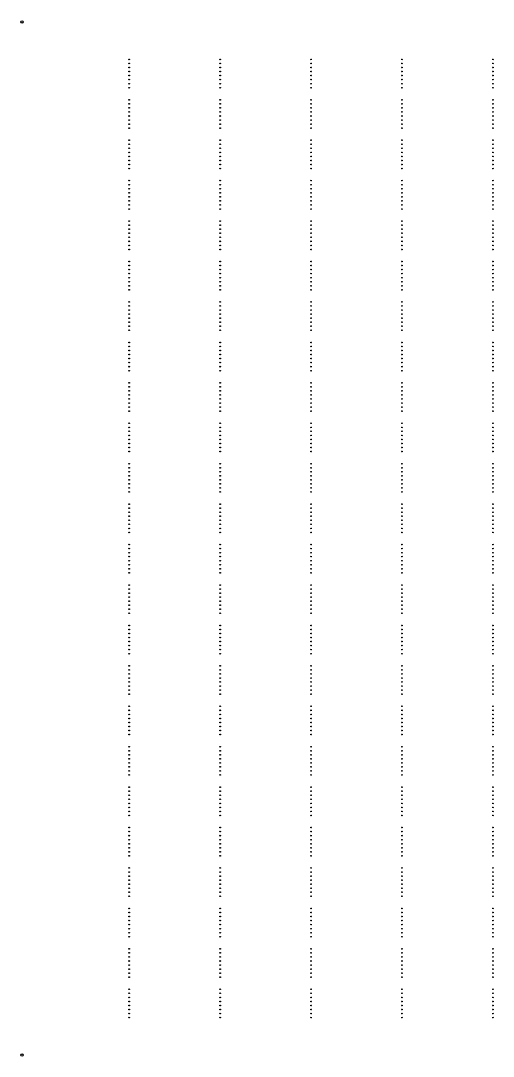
# Model space of a CAD drawing. Extents: x 50 to 173, y 50 to 173.
# Drawn here: x 49.9 to 105.9, y 49.9 to 172.6 of the extents above; entities that cross this region are included whole.
import ezdxf

# ---------------------------------------------------------------- set-up
doc = ezdxf.new("R2010")
doc.units = 0

msp = doc.modelspace()

# ---------------------------------------------------------------- linework, layer by layer
at = {"layer": '4H'}
for centre in [(50, 172.4), (50, 50)]:
    msp.add_circle(centre, 0.15, dxfattribs=at)
at = {"layer": 'PET'}
for centre in [(62.7, 167.97), (62.7, 167.49), (62.7, 167.01), (73.48, 167.97), (73.48, 167.49), (73.48, 167.01), (84.25, 167.97), (84.25, 167.49), (84.25, 167.01), (95.03, 167.97), (95.03, 167.49), (95.03, 167.01), (105.81, 167.97), (105.81, 167.49), (105.81, 167.01), (62.7, 166.53), (62.7, 166.05), (73.48, 166.53), (73.48, 166.05), (84.25, 166.53), (84.25, 166.05), (95.03, 166.53), (95.03, 166.05), (105.81, 166.53), (105.81, 166.05), (62.7, 165.57), (62.7, 165.09), (62.7, 164.61), (73.48, 165.57), (73.48, 165.09), (73.48, 164.61), (84.25, 165.57), (84.25, 165.09), (84.25, 164.61), (95.03, 165.57), (95.03, 165.09), (95.03, 164.61), (105.81, 165.57), (105.81, 165.09), (105.81, 164.61), (62.7, 163.18), (62.7, 162.7), (62.7, 162.22), (73.48, 163.18), (73.48, 162.7), (73.48, 162.22), (84.25, 163.18), (84.25, 162.7), (84.25, 162.22), (95.03, 163.18), (95.03, 162.7), (95.03, 162.22), (105.81, 163.18), (105.81, 162.7), (105.81, 162.22), (62.7, 161.74), (62.7, 161.26), (62.7, 160.78), (73.48, 161.74), (73.48, 161.26), (73.48, 160.78), (84.25, 161.74), (84.25, 161.26), (84.25, 160.78), (95.03, 161.74), (95.03, 161.26), (95.03, 160.78), (105.81, 161.74), (105.81, 161.26), (105.81, 160.78), (62.7, 160.3), (62.7, 159.82), (73.48, 160.3), (73.48, 159.82), (84.25, 160.3), (84.25, 159.82), (95.03, 160.3), (95.03, 159.82), (105.81, 160.3), (105.81, 159.82), (62.7, 158.39), (73.48, 158.39), (84.25, 158.39), (95.03, 158.39), (105.81, 158.39), (62.7, 157.91), (62.7, 157.43), (73.48, 157.91), (73.48, 157.43), (84.25, 157.91), (84.25, 157.43), (95.03, 157.91), (95.03, 157.43), (105.81, 157.91), (105.81, 157.43), (62.7, 156.95), (62.7, 156.47), (62.7, 155.99), (73.48, 156.95), (73.48, 156.47), (73.48, 155.99), (84.25, 156.95), (84.25, 156.47), (84.25, 155.99), (95.03, 156.95), (95.03, 156.47), (95.03, 155.99), (105.81, 156.95), (105.81, 156.47), (105.81, 155.99), (62.7, 155.51), (62.7, 155.03), (73.48, 155.51), (73.48, 155.03), (84.25, 155.51), (84.25, 155.03), (95.03, 155.51), (95.03, 155.03), (105.81, 155.51), (105.81, 155.03), (62.7, 153.6), (73.48, 153.6), (84.25, 153.6), (95.03, 153.6), (105.81, 153.6), (62.7, 153.12), (62.7, 152.64), (62.7, 152.16), (73.48, 153.12), (73.48, 152.64), (73.48, 152.16), (84.25, 153.12), (84.25, 152.64), (84.25, 152.16), (95.03, 153.12), (95.03, 152.64), (95.03, 152.16), (105.81, 153.12), (105.81, 152.64), (105.81, 152.16), (62.7, 151.68), (62.7, 151.2), (73.48, 151.68), (73.48, 151.2), (84.25, 151.68), (84.25, 151.2), (95.03, 151.68), (95.03, 151.2), (105.81, 151.68), (105.81, 151.2), (62.7, 150.72), (62.7, 150.24), (73.48, 150.72), (73.48, 150.24), (84.25, 150.72), (84.25, 150.24), (95.03, 150.72), (95.03, 150.24), (105.81, 150.72), (105.81, 150.24), (62.7, 148.81), (73.48, 148.81), (84.25, 148.81), (95.03, 148.81), (105.81, 148.81), (62.7, 148.33), (62.7, 147.85), (62.7, 147.37), (73.48, 148.33), (73.48, 147.85), (73.48, 147.37), (84.25, 148.33), (84.25, 147.85), (84.25, 147.37), (95.03, 148.33), (95.03, 147.85), (95.03, 147.37), (105.81, 148.33), (105.81, 147.85), (105.81, 147.37), (62.7, 146.89), (62.7, 146.41), (73.48, 146.89), (73.48, 146.41), (84.25, 146.89), (84.25, 146.41), (95.03, 146.89), (95.03, 146.41), (105.81, 146.89), (105.81, 146.41), (62.7, 145.93), (62.7, 145.45), (73.48, 145.93), (73.48, 145.45), (84.25, 145.93), (84.25, 145.45), (95.03, 145.93), (95.03, 145.45), (105.81, 145.93), (105.81, 145.45), (62.7, 144.02), (73.48, 144.02), (84.25, 144.02), (95.03, 144.02), (105.81, 144.02), (62.7, 143.54), (62.7, 143.06), (62.7, 142.58), (73.48, 143.54), (73.48, 143.06), (73.48, 142.58), (84.25, 143.54), (84.25, 143.06), (84.25, 142.58), (95.03, 143.54), (95.03, 143.06), (95.03, 142.58), (105.81, 143.54), (105.81, 143.06), (105.81, 142.58), (62.7, 142.1), (62.7, 141.62), (62.7, 141.14), (73.48, 142.1), (73.48, 141.62), (73.48, 141.14), (84.25, 142.1), (84.25, 141.62), (84.25, 141.14), (95.03, 142.1), (95.03, 141.62), (95.03, 141.14), (105.81, 142.1), (105.81, 141.62), (105.81, 141.14), (62.7, 140.66), (73.48, 140.66), (84.25, 140.66), (95.03, 140.66), (105.81, 140.66), (62.7, 139.23), (62.7, 138.75), (73.48, 139.23), (73.48, 138.75), (84.25, 139.23), (84.25, 138.75), (95.03, 139.23), (95.03, 138.75), (105.81, 139.23), (105.81, 138.75), (62.7, 138.27), (62.7, 137.79), (73.48, 138.27), (73.48, 137.79), (84.25, 138.27), (84.25, 137.79), (95.03, 138.27), (95.03, 137.79), (105.81, 138.27), (105.81, 137.79), (62.7, 137.31), (62.7, 136.83), (62.7, 136.35), (73.48, 137.31), (73.48, 136.83), (73.48, 136.35), (84.25, 137.31), (84.25, 136.83), (84.25, 136.35), (95.03, 137.31), (95.03, 136.83), (95.03, 136.35), (105.81, 137.31), (105.81, 136.83), (105.81, 136.35), (62.7, 135.87), (73.48, 135.87), (84.25, 135.87), (95.03, 135.87), (105.81, 135.87), (62.7, 134.43), (62.7, 133.96), (73.48, 134.43), (73.48, 133.96), (84.25, 134.43), (84.25, 133.96), (95.03, 134.43), (95.03, 133.96), (105.81, 134.43), (105.81, 133.96), (62.7, 133.48), (62.7, 133), (62.7, 132.52), (73.48, 133.48), (73.48, 133), (73.48, 132.52), (84.25, 133.48), (84.25, 133), (84.25, 132.52), (95.03, 133.48), (95.03, 133), (95.03, 132.52), (105.81, 133.48), (105.81, 133), (105.81, 132.52), (62.7, 132.04), (62.7, 131.56), (73.48, 132.04), (73.48, 131.56), (84.25, 132.04), (84.25, 131.56), (95.03, 132.04), (95.03, 131.56), (105.81, 132.04), (105.81, 131.56), (62.7, 131.08), (73.48, 131.08), (84.25, 131.08), (95.03, 131.08), (105.81, 131.08), (62.7, 129.64), (62.7, 129.17), (73.48, 129.64), (73.48, 129.17), (84.25, 129.64), (84.25, 129.17), (95.03, 129.64), (95.03, 129.17), (105.81, 129.64), (105.81, 129.17), (62.7, 128.69), (62.7, 128.21), (62.7, 127.73), (73.48, 128.69), (73.48, 128.21), (73.48, 127.73), (84.25, 128.69), (84.25, 128.21), (84.25, 127.73), (95.03, 128.69), (95.03, 128.21), (95.03, 127.73), (105.81, 128.69), (105.81, 128.21), (105.81, 127.73), (62.7, 127.25), (62.7, 126.77), (73.48, 127.25), (73.48, 126.77), (84.25, 127.25), (84.25, 126.77), (95.03, 127.25), (95.03, 126.77), (105.81, 127.25), (105.81, 126.77), (62.7, 126.29), (73.48, 126.29), (84.25, 126.29), (95.03, 126.29), (105.81, 126.29), (62.7, 124.85), (62.7, 124.37), (73.48, 124.85), (73.48, 124.37), (84.25, 124.85), (84.25, 124.37), (95.03, 124.85), (95.03, 124.37), (105.81, 124.85), (105.81, 124.37), (62.7, 123.9), (62.7, 123.42), (62.7, 122.94), (73.48, 123.9), (73.48, 123.42), (73.48, 122.94), (84.25, 123.9), (84.25, 123.42), (84.25, 122.94), (95.03, 123.9), (95.03, 123.42), (95.03, 122.94), (105.81, 123.9), (105.81, 123.42), (105.81, 122.94), (62.7, 122.46), (62.7, 121.98), (62.7, 121.5), (73.48, 122.46), (73.48, 121.98), (73.48, 121.5), (84.25, 122.46), (84.25, 121.98), (84.25, 121.5), (95.03, 122.46), (95.03, 121.98), (95.03, 121.5), (105.81, 122.46), (105.81, 121.98), (105.81, 121.5), (62.7, 120.06), (62.7, 119.58), (62.7, 119.11), (73.48, 120.06), (73.48, 119.58), (73.48, 119.11), (84.25, 120.06), (84.25, 119.58), (84.25, 119.11), (95.03, 120.06), (95.03, 119.58), (95.03, 119.11), (105.81, 120.06), (105.81, 119.58), (105.81, 119.11), (62.7, 118.63), (62.7, 118.15), (73.48, 118.63), (73.48, 118.15), (84.25, 118.63), (84.25, 118.15), (95.03, 118.63), (95.03, 118.15), (105.81, 118.63), (105.81, 118.15), (62.7, 117.67), (62.7, 117.19), (62.7, 116.71), (73.48, 117.67), (73.48, 117.19), (73.48, 116.71), (84.25, 117.67), (84.25, 117.19), (84.25, 116.71), (95.03, 117.67), (95.03, 117.19), (95.03, 116.71), (105.81, 117.67), (105.81, 117.19), (105.81, 116.71), (62.7, 115.27), (62.7, 114.79), (62.7, 114.31), (73.48, 115.27), (73.48, 114.79), (73.48, 114.31), (84.25, 115.27), (84.25, 114.79), (84.25, 114.31), (95.03, 115.27), (95.03, 114.79), (95.03, 114.31), (105.81, 115.27), (105.81, 114.79), (105.81, 114.31), (62.7, 113.84), (62.7, 113.36), (73.48, 113.84), (73.48, 113.36), (84.25, 113.84), (84.25, 113.36), (95.03, 113.84), (95.03, 113.36), (105.81, 113.84), (105.81, 113.36), (62.7, 112.88), (62.7, 112.4), (62.7, 111.92), (73.48, 112.88), (73.48, 112.4), (73.48, 111.92), (84.25, 112.88), (84.25, 112.4), (84.25, 111.92), (95.03, 112.88), (95.03, 112.4), (95.03, 111.92), (105.81, 112.88), (105.81, 112.4), (105.81, 111.92), (62.7, 110.48), (73.48, 110.48), (84.25, 110.48), (95.03, 110.48), (105.81, 110.48), (62.7, 110), (62.7, 109.52), (73.48, 110), (73.48, 109.52), (84.25, 110), (84.25, 109.52), (95.03, 110), (95.03, 109.52), (105.81, 110), (105.81, 109.52), (62.7, 109.05), (62.7, 108.57), (62.7, 108.09), (73.48, 109.05), (73.48, 108.57), (73.48, 108.09), (84.25, 109.05), (84.25, 108.57), (84.25, 108.09), (95.03, 109.05), (95.03, 108.57), (95.03, 108.09), (105.81, 109.05), (105.81, 108.57), (105.81, 108.09), (62.7, 107.61), (62.7, 107.13), (73.48, 107.61), (73.48, 107.13), (84.25, 107.61), (84.25, 107.13), (95.03, 107.61), (95.03, 107.13), (105.81, 107.61), (105.81, 107.13), (62.7, 105.69), (73.48, 105.69), (84.25, 105.69), (95.03, 105.69), (105.81, 105.69), (62.7, 105.21), (62.7, 104.73), (73.48, 105.21), (73.48, 104.73), (84.25, 105.21), (84.25, 104.73), (95.03, 105.21), (95.03, 104.73), (105.81, 105.21), (105.81, 104.73), (62.7, 104.26), (62.7, 103.78), (62.7, 103.3), (73.48, 104.26), (73.48, 103.78), (73.48, 103.3), (84.25, 104.26), (84.25, 103.78), (84.25, 103.3), (95.03, 104.26), (95.03, 103.78), (95.03, 103.3), (105.81, 104.26), (105.81, 103.78), (105.81, 103.3), (62.7, 102.82), (62.7, 102.34), (73.48, 102.82), (73.48, 102.34), (84.25, 102.82), (84.25, 102.34), (95.03, 102.82), (95.03, 102.34), (105.81, 102.82), (105.81, 102.34), (62.7, 100.9), (73.48, 100.9), (84.25, 100.9), (95.03, 100.9), (105.81, 100.9), (62.7, 100.42), (62.7, 99.94), (62.7, 99.46), (73.48, 100.42), (73.48, 99.94), (73.48, 99.46), (84.25, 100.42), (84.25, 99.94), (84.25, 99.46), (95.03, 100.42), (95.03, 99.94), (95.03, 99.46), (105.81, 100.42), (105.81, 99.94), (105.81, 99.46), (62.7, 98.99), (62.7, 98.51), (73.48, 98.99), (73.48, 98.51), (84.25, 98.99), (84.25, 98.51), (95.03, 98.99), (95.03, 98.51), (105.81, 98.99), (105.81, 98.51), (62.7, 98.03), (62.7, 97.55), (73.48, 98.03), (73.48, 97.55), (84.25, 98.03), (84.25, 97.55), (95.03, 98.03), (95.03, 97.55), (105.81, 98.03), (105.81, 97.55), (62.7, 96.11), (73.48, 96.11), (84.25, 96.11), (95.03, 96.11), (105.81, 96.11), (62.7, 95.63), (62.7, 95.15), (62.7, 94.67), (73.48, 95.63), (73.48, 95.15), (73.48, 94.67), (84.25, 95.63), (84.25, 95.15), (84.25, 94.67), (95.03, 95.63), (95.03, 95.15), (95.03, 94.67), (105.81, 95.63), (105.81, 95.15), (105.81, 94.67), (62.7, 94.2), (62.7, 93.72), (73.48, 94.2), (73.48, 93.72), (84.25, 94.2), (84.25, 93.72), (95.03, 94.2), (95.03, 93.72), (105.81, 94.2), (105.81, 93.72), (62.7, 93.24), (62.7, 92.76), (73.48, 93.24), (73.48, 92.76), (84.25, 93.24), (84.25, 92.76), (95.03, 93.24), (95.03, 92.76), (105.81, 93.24), (105.81, 92.76), (62.7, 91.32), (62.7, 90.84), (73.48, 91.32), (73.48, 90.84), (84.25, 91.32), (84.25, 90.84), (95.03, 91.32), (95.03, 90.84), (105.81, 91.32), (105.81, 90.84), (62.7, 90.36), (62.7, 89.88), (73.48, 90.36), (73.48, 89.88), (84.25, 90.36), (84.25, 89.88), (95.03, 90.36), (95.03, 89.88), (105.81, 90.36), (105.81, 89.88), (62.7, 89.4), (62.7, 88.93), (62.7, 88.45), (73.48, 89.4), (73.48, 88.93), (73.48, 88.45), (84.25, 89.4), (84.25, 88.93), (84.25, 88.45), (95.03, 89.4), (95.03, 88.93), (95.03, 88.45), (105.81, 89.4), (105.81, 88.93), (105.81, 88.45), (62.7, 87.97), (73.48, 87.97), (84.25, 87.97), (95.03, 87.97), (105.81, 87.97), (62.7, 86.53), (62.7, 86.05), (73.48, 86.53), (73.48, 86.05), (84.25, 86.53), (84.25, 86.05), (95.03, 86.53), (95.03, 86.05), (105.81, 86.53), (105.81, 86.05), (62.7, 85.57), (62.7, 85.09), (73.48, 85.57), (73.48, 85.09), (84.25, 85.57), (84.25, 85.09), (95.03, 85.57), (95.03, 85.09), (105.81, 85.57), (105.81, 85.09), (62.7, 84.61), (62.7, 84.14), (62.7, 83.66), (73.48, 84.61), (73.48, 84.14), (73.48, 83.66), (84.25, 84.61), (84.25, 84.14), (84.25, 83.66), (95.03, 84.61), (95.03, 84.14), (95.03, 83.66), (105.81, 84.61), (105.81, 84.14), (105.81, 83.66), (62.7, 83.18), (73.48, 83.18), (84.25, 83.18), (95.03, 83.18), (105.81, 83.18), (62.7, 81.74), (62.7, 81.26), (73.48, 81.74), (73.48, 81.26), (84.25, 81.74), (84.25, 81.26), (95.03, 81.74), (95.03, 81.26), (105.81, 81.74), (105.81, 81.26), (62.7, 80.78), (62.7, 80.3), (62.7, 79.82), (73.48, 80.78), (73.48, 80.3), (73.48, 79.82), (84.25, 80.78), (84.25, 80.3), (84.25, 79.82), (95.03, 80.78), (95.03, 80.3), (95.03, 79.82), (105.81, 80.78), (105.81, 80.3), (105.81, 79.82), (62.7, 79.34), (62.7, 78.87), (73.48, 79.34), (73.48, 78.87), (84.25, 79.34), (84.25, 78.87), (95.03, 79.34), (95.03, 78.87), (105.81, 79.34), (105.81, 78.87), (62.7, 78.39), (73.48, 78.39), (84.25, 78.39), (95.03, 78.39), (105.81, 78.39), (62.7, 76.95), (62.7, 76.47), (73.48, 76.95), (73.48, 76.47), (84.25, 76.95), (84.25, 76.47), (95.03, 76.95), (95.03, 76.47), (105.81, 76.95), (105.81, 76.47), (62.7, 75.99), (62.7, 75.51), (62.7, 75.03), (73.48, 75.99), (73.48, 75.51), (73.48, 75.03), (84.25, 75.99), (84.25, 75.51), (84.25, 75.03), (95.03, 75.99), (95.03, 75.51), (95.03, 75.03), (105.81, 75.99), (105.81, 75.51), (105.81, 75.03), (62.7, 74.55), (62.7, 74.08), (73.48, 74.55), (73.48, 74.08), (84.25, 74.55), (84.25, 74.08), (95.03, 74.55), (95.03, 74.08), (105.81, 74.55), (105.81, 74.08), (62.7, 73.6), (73.48, 73.6), (84.25, 73.6), (95.03, 73.6), (105.81, 73.6), (62.7, 72.16), (62.7, 71.68), (62.7, 71.2), (73.48, 72.16), (73.48, 71.68), (73.48, 71.2), (84.25, 72.16), (84.25, 71.68), (84.25, 71.2), (95.03, 72.16), (95.03, 71.68), (95.03, 71.2), (105.81, 72.16), (105.81, 71.68), (105.81, 71.2), (62.7, 70.72), (62.7, 70.24), (73.48, 70.72), (73.48, 70.24), (84.25, 70.72), (84.25, 70.24), (95.03, 70.72), (95.03, 70.24), (105.81, 70.72), (105.81, 70.24), (62.7, 69.76), (62.7, 69.29), (62.7, 68.81), (73.48, 69.76), (73.48, 69.29), (73.48, 68.81), (84.25, 69.76), (84.25, 69.29), (84.25, 68.81), (95.03, 69.76), (95.03, 69.29), (95.03, 68.81), (105.81, 69.76), (105.81, 69.29), (105.81, 68.81), (62.7, 67.37), (62.7, 66.89), (62.7, 66.41), (73.48, 67.37), (73.48, 66.89), (73.48, 66.41), (84.25, 67.37), (84.25, 66.89), (84.25, 66.41), (95.03, 67.37), (95.03, 66.89), (95.03, 66.41), (105.81, 67.37), (105.81, 66.89), (105.81, 66.41), (62.7, 65.93), (62.7, 65.45), (73.48, 65.93), (73.48, 65.45), (84.25, 65.93), (84.25, 65.45), (95.03, 65.93), (95.03, 65.45), (105.81, 65.93), (105.81, 65.45), (62.7, 64.97), (62.7, 64.49), (62.7, 64.02), (73.48, 64.97), (73.48, 64.49), (73.48, 64.02), (84.25, 64.97), (84.25, 64.49), (84.25, 64.02), (95.03, 64.97), (95.03, 64.49), (95.03, 64.02), (105.81, 64.97), (105.81, 64.49), (105.81, 64.02), (62.7, 62.58), (73.48, 62.58), (84.25, 62.58), (95.03, 62.58), (105.81, 62.58), (62.7, 62.1), (62.7, 61.62), (73.48, 62.1), (73.48, 61.62), (84.25, 62.1), (84.25, 61.62), (95.03, 62.1), (95.03, 61.62), (105.81, 62.1), (105.81, 61.62), (62.7, 61.14), (62.7, 60.66), (62.7, 60.18), (73.48, 61.14), (73.48, 60.66), (73.48, 60.18), (84.25, 61.14), (84.25, 60.66), (84.25, 60.18), (95.03, 61.14), (95.03, 60.66), (95.03, 60.18), (105.81, 61.14), (105.81, 60.66), (105.81, 60.18), (62.7, 59.7), (62.7, 59.23), (73.48, 59.7), (73.48, 59.23), (84.25, 59.7), (84.25, 59.23), (95.03, 59.7), (95.03, 59.23), (105.81, 59.7), (105.81, 59.23), (62.7, 57.79), (73.48, 57.79), (84.25, 57.79), (95.03, 57.79), (105.81, 57.79), (62.7, 57.31), (62.7, 56.83), (73.48, 57.31), (73.48, 56.83), (84.25, 57.31), (84.25, 56.83), (95.03, 57.31), (95.03, 56.83), (105.81, 57.31), (105.81, 56.83), (62.7, 56.35), (62.7, 55.87), (62.7, 55.39), (73.48, 56.35), (73.48, 55.87), (73.48, 55.39), (84.25, 56.35), (84.25, 55.87), (84.25, 55.39), (95.03, 56.35), (95.03, 55.87), (95.03, 55.39), (105.81, 56.35), (105.81, 55.87), (105.81, 55.39), (62.7, 54.91), (62.7, 54.43), (73.48, 54.91), (73.48, 54.43), (84.25, 54.91), (84.25, 54.43), (95.03, 54.91), (95.03, 54.43), (105.81, 54.91), (105.81, 54.43)]:
    msp.add_circle(centre, 0.005, dxfattribs=at)
at = {"layer": 'V1'}
for centre in [(62.7, 167.97), (62.7, 167.49), (62.7, 167.01), (73.48, 167.97), (73.48, 167.49), (73.48, 167.01), (84.25, 167.97), (84.25, 167.49), (84.25, 167.01), (95.03, 167.97), (95.03, 167.49), (95.03, 167.01), (105.81, 167.97), (105.81, 167.49), (105.81, 167.01), (62.7, 166.53), (62.7, 166.05), (73.48, 166.53), (73.48, 166.05), (84.25, 166.53), (84.25, 166.05), (95.03, 166.53), (95.03, 166.05), (105.81, 166.53), (105.81, 166.05), (62.7, 165.57), (62.7, 165.09), (62.7, 164.61), (73.48, 165.57), (73.48, 165.09), (73.48, 164.61), (84.25, 165.57), (84.25, 165.09), (84.25, 164.61), (95.03, 165.57), (95.03, 165.09), (95.03, 164.61), (105.81, 165.57), (105.81, 165.09), (105.81, 164.61), (62.7, 163.18), (73.48, 163.18), (84.25, 163.18), (95.03, 163.18), (105.81, 163.18), (62.7, 162.7), (62.7, 162.22), (73.48, 162.7), (73.48, 162.22), (84.25, 162.7), (84.25, 162.22), (95.03, 162.7), (95.03, 162.22), (105.81, 162.7), (105.81, 162.22), (62.7, 161.74), (62.7, 161.26), (62.7, 160.78), (73.48, 161.74), (73.48, 161.26), (73.48, 160.78), (84.25, 161.74), (84.25, 161.26), (84.25, 160.78), (95.03, 161.74), (95.03, 161.26), (95.03, 160.78), (105.81, 161.74), (105.81, 161.26), (105.81, 160.78), (62.7, 160.3), (62.7, 159.82), (73.48, 160.3), (73.48, 159.82), (84.25, 160.3), (84.25, 159.82), (95.03, 160.3), (95.03, 159.82), (105.81, 160.3), (105.81, 159.82), (62.7, 158.39), (73.48, 158.39), (84.25, 158.39), (95.03, 158.39), (105.81, 158.39), (62.7, 157.91), (62.7, 157.43), (73.48, 157.91), (73.48, 157.43), (84.25, 157.91), (84.25, 157.43), (95.03, 157.91), (95.03, 157.43), (105.81, 157.91), (105.81, 157.43), (62.7, 156.95), (62.7, 156.47), (62.7, 155.99), (73.48, 156.95), (73.48, 156.47), (73.48, 155.99), (84.25, 156.95), (84.25, 156.47), (84.25, 155.99), (95.03, 156.95), (95.03, 156.47), (95.03, 155.99), (105.81, 156.95), (105.81, 156.47), (105.81, 155.99), (62.7, 155.51), (62.7, 155.03), (73.48, 155.51), (73.48, 155.03), (84.25, 155.51), (84.25, 155.03), (95.03, 155.51), (95.03, 155.03), (105.81, 155.51), (105.81, 155.03), (62.7, 153.6), (73.48, 153.6), (84.25, 153.6), (95.03, 153.6), (105.81, 153.6), (62.7, 153.12), (62.7, 152.64), (62.7, 152.16), (73.48, 153.12), (73.48, 152.64), (73.48, 152.16), (84.25, 153.12), (84.25, 152.64), (84.25, 152.16), (95.03, 153.12), (95.03, 152.64), (95.03, 152.16), (105.81, 153.12), (105.81, 152.64), (105.81, 152.16), (62.7, 151.68), (62.7, 151.2), (73.48, 151.68), (73.48, 151.2), (84.25, 151.68), (84.25, 151.2), (95.03, 151.68), (95.03, 151.2), (105.81, 151.68), (105.81, 151.2), (62.7, 150.72), (62.7, 150.24), (73.48, 150.72), (73.48, 150.24), (84.25, 150.72), (84.25, 150.24), (95.03, 150.72), (95.03, 150.24), (105.81, 150.72), (105.81, 150.24), (62.7, 148.81), (73.48, 148.81), (84.25, 148.81), (95.03, 148.81), (105.81, 148.81), (62.7, 148.33), (62.7, 147.85), (62.7, 147.37), (73.48, 148.33), (73.48, 147.85), (73.48, 147.37), (84.25, 148.33), (84.25, 147.85), (84.25, 147.37), (95.03, 148.33), (95.03, 147.85), (95.03, 147.37), (105.81, 148.33), (105.81, 147.85), (105.81, 147.37), (62.7, 146.89), (62.7, 146.41), (73.48, 146.89), (73.48, 146.41), (84.25, 146.89), (84.25, 146.41), (95.03, 146.89), (95.03, 146.41), (105.81, 146.89), (105.81, 146.41), (62.7, 145.93), (62.7, 145.45), (73.48, 145.93), (73.48, 145.45), (84.25, 145.93), (84.25, 145.45), (95.03, 145.93), (95.03, 145.45), (105.81, 145.93), (105.81, 145.45), (62.7, 144.02), (62.7, 143.54), (73.48, 144.02), (73.48, 143.54), (84.25, 144.02), (84.25, 143.54), (95.03, 144.02), (95.03, 143.54), (105.81, 144.02), (105.81, 143.54), (62.7, 143.06), (62.7, 142.58), (73.48, 143.06), (73.48, 142.58), (84.25, 143.06), (84.25, 142.58), (95.03, 143.06), (95.03, 142.58), (105.81, 143.06), (105.81, 142.58), (62.7, 142.1), (62.7, 141.62), (62.7, 141.14), (73.48, 142.1), (73.48, 141.62), (73.48, 141.14), (84.25, 142.1), (84.25, 141.62), (84.25, 141.14), (95.03, 142.1), (95.03, 141.62), (95.03, 141.14), (105.81, 142.1), (105.81, 141.62), (105.81, 141.14), (62.7, 140.66), (73.48, 140.66), (84.25, 140.66), (95.03, 140.66), (105.81, 140.66), (62.7, 139.23), (62.7, 138.75), (73.48, 139.23), (73.48, 138.75), (84.25, 139.23), (84.25, 138.75), (95.03, 139.23), (95.03, 138.75), (105.81, 139.23), (105.81, 138.75), (62.7, 138.27), (62.7, 137.79), (73.48, 138.27), (73.48, 137.79), (84.25, 138.27), (84.25, 137.79), (95.03, 138.27), (95.03, 137.79), (105.81, 138.27), (105.81, 137.79), (62.7, 137.31), (62.7, 136.83), (62.7, 136.35), (73.48, 137.31), (73.48, 136.83), (73.48, 136.35), (84.25, 137.31), (84.25, 136.83), (84.25, 136.35), (95.03, 137.31), (95.03, 136.83), (95.03, 136.35), (105.81, 137.31), (105.81, 136.83), (105.81, 136.35), (62.7, 135.87), (73.48, 135.87), (84.25, 135.87), (95.03, 135.87), (105.81, 135.87), (62.7, 134.43), (62.7, 133.96), (73.48, 134.43), (73.48, 133.96), (84.25, 134.43), (84.25, 133.96), (95.03, 134.43), (95.03, 133.96), (105.81, 134.43), (105.81, 133.96), (62.7, 133.48), (62.7, 133), (62.7, 132.52), (73.48, 133.48), (73.48, 133), (73.48, 132.52), (84.25, 133.48), (84.25, 133), (84.25, 132.52), (95.03, 133.48), (95.03, 133), (95.03, 132.52), (105.81, 133.48), (105.81, 133), (105.81, 132.52), (62.7, 132.04), (62.7, 131.56), (73.48, 132.04), (73.48, 131.56), (84.25, 132.04), (84.25, 131.56), (95.03, 132.04), (95.03, 131.56), (105.81, 132.04), (105.81, 131.56), (62.7, 131.08), (73.48, 131.08), (84.25, 131.08), (95.03, 131.08), (105.81, 131.08), (62.7, 129.64), (62.7, 129.17), (73.48, 129.64), (73.48, 129.17), (84.25, 129.64), (84.25, 129.17), (95.03, 129.64), (95.03, 129.17), (105.81, 129.64), (105.81, 129.17), (62.7, 128.69), (62.7, 128.21), (62.7, 127.73), (73.48, 128.69), (73.48, 128.21), (73.48, 127.73), (84.25, 128.69), (84.25, 128.21), (84.25, 127.73), (95.03, 128.69), (95.03, 128.21), (95.03, 127.73), (105.81, 128.69), (105.81, 128.21), (105.81, 127.73), (62.7, 127.25), (62.7, 126.77), (73.48, 127.25), (73.48, 126.77), (84.25, 127.25), (84.25, 126.77), (95.03, 127.25), (95.03, 126.77), (105.81, 127.25), (105.81, 126.77), (62.7, 126.29), (73.48, 126.29), (84.25, 126.29), (95.03, 126.29), (105.81, 126.29), (62.7, 124.85), (62.7, 124.37), (62.7, 123.9), (73.48, 124.85), (73.48, 124.37), (73.48, 123.9), (84.25, 124.85), (84.25, 124.37), (84.25, 123.9), (95.03, 124.85), (95.03, 124.37), (95.03, 123.9), (105.81, 124.85), (105.81, 124.37), (105.81, 123.9), (62.7, 123.42), (62.7, 122.94), (73.48, 123.42), (73.48, 122.94), (84.25, 123.42), (84.25, 122.94), (95.03, 123.42), (95.03, 122.94), (105.81, 123.42), (105.81, 122.94), (62.7, 122.46), (62.7, 121.98), (62.7, 121.5), (73.48, 122.46), (73.48, 121.98), (73.48, 121.5), (84.25, 122.46), (84.25, 121.98), (84.25, 121.5), (95.03, 122.46), (95.03, 121.98), (95.03, 121.5), (105.81, 122.46), (105.81, 121.98), (105.81, 121.5), (62.7, 120.06), (62.7, 119.58), (62.7, 119.11), (73.48, 120.06), (73.48, 119.58), (73.48, 119.11), (84.25, 120.06), (84.25, 119.58), (84.25, 119.11), (95.03, 120.06), (95.03, 119.58), (95.03, 119.11), (105.81, 120.06), (105.81, 119.58), (105.81, 119.11), (62.7, 118.63), (62.7, 118.15), (73.48, 118.63), (73.48, 118.15), (84.25, 118.63), (84.25, 118.15), (95.03, 118.63), (95.03, 118.15), (105.81, 118.63), (105.81, 118.15), (62.7, 117.67), (62.7, 117.19), (62.7, 116.71), (73.48, 117.67), (73.48, 117.19), (73.48, 116.71), (84.25, 117.67), (84.25, 117.19), (84.25, 116.71), (95.03, 117.67), (95.03, 117.19), (95.03, 116.71), (105.81, 117.67), (105.81, 117.19), (105.81, 116.71), (62.7, 115.27), (62.7, 114.79), (62.7, 114.31), (73.48, 115.27), (73.48, 114.79), (73.48, 114.31), (84.25, 115.27), (84.25, 114.79), (84.25, 114.31), (95.03, 115.27), (95.03, 114.79), (95.03, 114.31), (105.81, 115.27), (105.81, 114.79), (105.81, 114.31), (62.7, 113.84), (62.7, 113.36), (62.7, 112.88), (73.48, 113.84), (73.48, 113.36), (73.48, 112.88), (84.25, 113.84), (84.25, 113.36), (84.25, 112.88), (95.03, 113.84), (95.03, 113.36), (95.03, 112.88), (105.81, 113.84), (105.81, 113.36), (105.81, 112.88), (62.7, 112.4), (62.7, 111.92), (73.48, 112.4), (73.48, 111.92), (84.25, 112.4), (84.25, 111.92), (95.03, 112.4), (95.03, 111.92), (105.81, 112.4), (105.81, 111.92), (62.7, 110.48), (73.48, 110.48), (84.25, 110.48), (95.03, 110.48), (105.81, 110.48), (62.7, 110), (62.7, 109.52), (73.48, 110), (73.48, 109.52), (84.25, 110), (84.25, 109.52), (95.03, 110), (95.03, 109.52), (105.81, 110), (105.81, 109.52), (62.7, 109.05), (62.7, 108.57), (62.7, 108.09), (73.48, 109.05), (73.48, 108.57), (73.48, 108.09), (84.25, 109.05), (84.25, 108.57), (84.25, 108.09), (95.03, 109.05), (95.03, 108.57), (95.03, 108.09), (105.81, 109.05), (105.81, 108.57), (105.81, 108.09), (62.7, 107.61), (62.7, 107.13), (73.48, 107.61), (73.48, 107.13), (84.25, 107.61), (84.25, 107.13), (95.03, 107.61), (95.03, 107.13), (105.81, 107.61), (105.81, 107.13), (62.7, 105.69), (73.48, 105.69), (84.25, 105.69), (95.03, 105.69), (105.81, 105.69), (62.7, 105.21), (62.7, 104.73), (62.7, 104.26), (73.48, 105.21), (73.48, 104.73), (73.48, 104.26), (84.25, 105.21), (84.25, 104.73), (84.25, 104.26), (95.03, 105.21), (95.03, 104.73), (95.03, 104.26), (105.81, 105.21), (105.81, 104.73), (105.81, 104.26), (62.7, 103.78), (62.7, 103.3), (73.48, 103.78), (73.48, 103.3), (84.25, 103.78), (84.25, 103.3), (95.03, 103.78), (95.03, 103.3), (105.81, 103.78), (105.81, 103.3), (62.7, 102.82), (62.7, 102.34), (73.48, 102.82), (73.48, 102.34), (84.25, 102.82), (84.25, 102.34), (95.03, 102.82), (95.03, 102.34), (105.81, 102.82), (105.81, 102.34), (62.7, 100.9), (73.48, 100.9), (84.25, 100.9), (95.03, 100.9), (105.81, 100.9), (62.7, 100.42), (62.7, 99.94), (62.7, 99.46), (73.48, 100.42), (73.48, 99.94), (73.48, 99.46), (84.25, 100.42), (84.25, 99.94), (84.25, 99.46), (95.03, 100.42), (95.03, 99.94), (95.03, 99.46), (105.81, 100.42), (105.81, 99.94), (105.81, 99.46), (62.7, 98.99), (62.7, 98.51), (73.48, 98.99), (73.48, 98.51), (84.25, 98.99), (84.25, 98.51), (95.03, 98.99), (95.03, 98.51), (105.81, 98.99), (105.81, 98.51), (62.7, 98.03), (62.7, 97.55), (73.48, 98.03), (73.48, 97.55), (84.25, 98.03), (84.25, 97.55), (95.03, 98.03), (95.03, 97.55), (105.81, 98.03), (105.81, 97.55), (62.7, 96.11), (73.48, 96.11), (84.25, 96.11), (95.03, 96.11), (105.81, 96.11), (62.7, 95.63), (62.7, 95.15), (62.7, 94.67), (73.48, 95.63), (73.48, 95.15), (73.48, 94.67), (84.25, 95.63), (84.25, 95.15), (84.25, 94.67), (95.03, 95.63), (95.03, 95.15), (95.03, 94.67), (105.81, 95.63), (105.81, 95.15), (105.81, 94.67), (62.7, 94.2), (62.7, 93.72), (62.7, 93.24), (73.48, 94.2), (73.48, 93.72), (73.48, 93.24), (84.25, 94.2), (84.25, 93.72), (84.25, 93.24), (95.03, 94.2), (95.03, 93.72), (95.03, 93.24), (105.81, 94.2), (105.81, 93.72), (105.81, 93.24), (62.7, 92.76), (73.48, 92.76), (84.25, 92.76), (95.03, 92.76), (105.81, 92.76), (62.7, 91.32), (62.7, 90.84), (73.48, 91.32), (73.48, 90.84), (84.25, 91.32), (84.25, 90.84), (95.03, 91.32), (95.03, 90.84), (105.81, 91.32), (105.81, 90.84), (62.7, 90.36), (62.7, 89.88), (73.48, 90.36), (73.48, 89.88), (84.25, 90.36), (84.25, 89.88), (95.03, 90.36), (95.03, 89.88), (105.81, 90.36), (105.81, 89.88), (62.7, 89.4), (62.7, 88.93), (62.7, 88.45), (73.48, 89.4), (73.48, 88.93), (73.48, 88.45), (84.25, 89.4), (84.25, 88.93), (84.25, 88.45), (95.03, 89.4), (95.03, 88.93), (95.03, 88.45), (105.81, 89.4), (105.81, 88.93), (105.81, 88.45), (62.7, 87.97), (73.48, 87.97), (84.25, 87.97), (95.03, 87.97), (105.81, 87.97), (62.7, 86.53), (62.7, 86.05), (73.48, 86.53), (73.48, 86.05), (84.25, 86.53), (84.25, 86.05), (95.03, 86.53), (95.03, 86.05), (105.81, 86.53), (105.81, 86.05), (62.7, 85.57), (62.7, 85.09), (73.48, 85.57), (73.48, 85.09), (84.25, 85.57), (84.25, 85.09), (95.03, 85.57), (95.03, 85.09), (105.81, 85.57), (105.81, 85.09), (62.7, 84.61), (62.7, 84.14), (62.7, 83.66), (73.48, 84.61), (73.48, 84.14), (73.48, 83.66), (84.25, 84.61), (84.25, 84.14), (84.25, 83.66), (95.03, 84.61), (95.03, 84.14), (95.03, 83.66), (105.81, 84.61), (105.81, 84.14), (105.81, 83.66), (62.7, 83.18), (73.48, 83.18), (84.25, 83.18), (95.03, 83.18), (105.81, 83.18), (62.7, 81.74), (62.7, 81.26), (73.48, 81.74), (73.48, 81.26), (84.25, 81.74), (84.25, 81.26), (95.03, 81.74), (95.03, 81.26), (105.81, 81.74), (105.81, 81.26), (62.7, 80.78), (62.7, 80.3), (62.7, 79.82), (73.48, 80.78), (73.48, 80.3), (73.48, 79.82), (84.25, 80.78), (84.25, 80.3), (84.25, 79.82), (95.03, 80.78), (95.03, 80.3), (95.03, 79.82), (105.81, 80.78), (105.81, 80.3), (105.81, 79.82), (62.7, 79.34), (62.7, 78.87), (73.48, 79.34), (73.48, 78.87), (84.25, 79.34), (84.25, 78.87), (95.03, 79.34), (95.03, 78.87), (105.81, 79.34), (105.81, 78.87), (62.7, 78.39), (73.48, 78.39), (84.25, 78.39), (95.03, 78.39), (105.81, 78.39), (62.7, 76.95), (62.7, 76.47), (73.48, 76.95), (73.48, 76.47), (84.25, 76.95), (84.25, 76.47), (95.03, 76.95), (95.03, 76.47), (105.81, 76.95), (105.81, 76.47), (62.7, 75.99), (62.7, 75.51), (62.7, 75.03), (73.48, 75.99), (73.48, 75.51), (73.48, 75.03), (84.25, 75.99), (84.25, 75.51), (84.25, 75.03), (95.03, 75.99), (95.03, 75.51), (95.03, 75.03), (105.81, 75.99), (105.81, 75.51), (105.81, 75.03), (62.7, 74.55), (62.7, 74.08), (62.7, 73.6), (73.48, 74.55), (73.48, 74.08), (73.48, 73.6), (84.25, 74.55), (84.25, 74.08), (84.25, 73.6), (95.03, 74.55), (95.03, 74.08), (95.03, 73.6), (105.81, 74.55), (105.81, 74.08), (105.81, 73.6), (62.7, 72.16), (62.7, 71.68), (62.7, 71.2), (73.48, 72.16), (73.48, 71.68), (73.48, 71.2), (84.25, 72.16), (84.25, 71.68), (84.25, 71.2), (95.03, 72.16), (95.03, 71.68), (95.03, 71.2), (105.81, 72.16), (105.81, 71.68), (105.81, 71.2), (62.7, 70.72), (62.7, 70.24), (73.48, 70.72), (73.48, 70.24), (84.25, 70.72), (84.25, 70.24), (95.03, 70.72), (95.03, 70.24), (105.81, 70.72), (105.81, 70.24), (62.7, 69.76), (62.7, 69.29), (62.7, 68.81), (73.48, 69.76), (73.48, 69.29), (73.48, 68.81), (84.25, 69.76), (84.25, 69.29), (84.25, 68.81), (95.03, 69.76), (95.03, 69.29), (95.03, 68.81), (105.81, 69.76), (105.81, 69.29), (105.81, 68.81), (62.7, 67.37), (62.7, 66.89), (62.7, 66.41), (73.48, 67.37), (73.48, 66.89), (73.48, 66.41), (84.25, 67.37), (84.25, 66.89), (84.25, 66.41), (95.03, 67.37), (95.03, 66.89), (95.03, 66.41), (105.81, 67.37), (105.81, 66.89), (105.81, 66.41), (62.7, 65.93), (62.7, 65.45), (73.48, 65.93), (73.48, 65.45), (84.25, 65.93), (84.25, 65.45), (95.03, 65.93), (95.03, 65.45), (105.81, 65.93), (105.81, 65.45), (62.7, 64.97), (62.7, 64.49), (62.7, 64.02), (73.48, 64.97), (73.48, 64.49), (73.48, 64.02), (84.25, 64.97), (84.25, 64.49), (84.25, 64.02), (95.03, 64.97), (95.03, 64.49), (95.03, 64.02), (105.81, 64.97), (105.81, 64.49), (105.81, 64.02), (62.7, 62.58), (73.48, 62.58), (84.25, 62.58), (95.03, 62.58), (105.81, 62.58), (62.7, 62.1), (62.7, 61.62), (73.48, 62.1), (73.48, 61.62), (84.25, 62.1), (84.25, 61.62), (95.03, 62.1), (95.03, 61.62), (105.81, 62.1), (105.81, 61.62), (62.7, 61.14), (62.7, 60.66), (62.7, 60.18), (73.48, 61.14), (73.48, 60.66), (73.48, 60.18), (84.25, 61.14), (84.25, 60.66), (84.25, 60.18), (95.03, 61.14), (95.03, 60.66), (95.03, 60.18), (105.81, 61.14), (105.81, 60.66), (105.81, 60.18), (62.7, 59.7), (62.7, 59.23), (73.48, 59.7), (73.48, 59.23), (84.25, 59.7), (84.25, 59.23), (95.03, 59.7), (95.03, 59.23), (105.81, 59.7), (105.81, 59.23), (62.7, 57.79), (73.48, 57.79), (84.25, 57.79), (95.03, 57.79), (105.81, 57.79), (62.7, 57.31), (62.7, 56.83), (73.48, 57.31), (73.48, 56.83), (84.25, 57.31), (84.25, 56.83), (95.03, 57.31), (95.03, 56.83), (105.81, 57.31), (105.81, 56.83), (62.7, 56.35), (62.7, 55.87), (62.7, 55.39), (73.48, 56.35), (73.48, 55.87), (73.48, 55.39), (84.25, 56.35), (84.25, 55.87), (84.25, 55.39), (95.03, 56.35), (95.03, 55.87), (95.03, 55.39), (105.81, 56.35), (105.81, 55.87), (105.81, 55.39), (62.7, 54.91), (62.7, 54.43), (73.48, 54.91), (73.48, 54.43), (84.25, 54.91), (84.25, 54.43), (95.03, 54.91), (95.03, 54.43), (105.81, 54.91), (105.81, 54.43)]:
    msp.add_circle(centre, 0.0399, dxfattribs=at)

doc.saveas('drawing.dxf')
